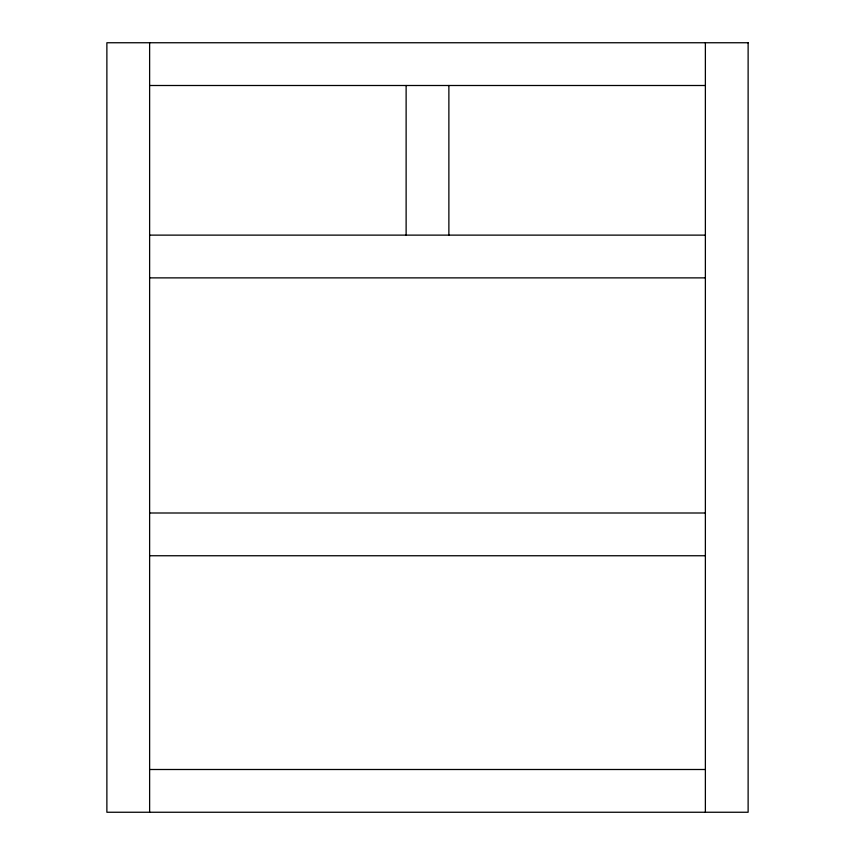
<?xml version="1.0" encoding="UTF-8"?>
<svg xmlns="http://www.w3.org/2000/svg" width="855" height="855" viewBox="0 0 855 855"><rect width="100%" height="100%" fill="white"/><g stroke="black" fill="none" stroke-linecap="round" stroke-linejoin="round"><path stroke-width="1.28" d="M149.625 85.5L705.375 85.5M149.625 235.125L705.375 235.125M149.625 277.875L705.375 277.875M149.625 513L705.375 513M149.625 555.75L705.375 555.75M149.625 769.5L705.375 769.5M705.375 42.75L705.375 812.25M448.875 85.5L448.875 235.125M406.125 85.5L406.125 235.125M149.625 42.75L149.625 812.25M748.125 42.75L106.875 42.75L106.875 812.25L748.125 812.25L748.125 42.75"/></g></svg>
